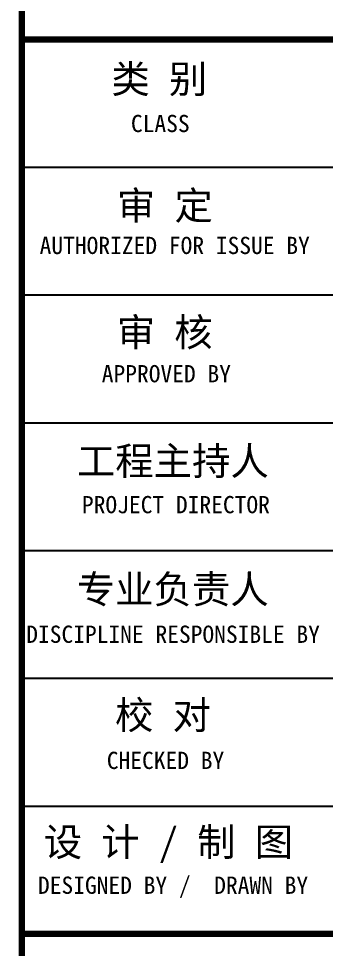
# Model space of a CAD drawing. Extents: x -522490 to 417652, y 450811 to 1108047.
# Drawn here: x 396121 to 398159, y 934643 to 940829 of the extents above; entities that cross this region are included whole.
import ezdxf

# ---------------------------------------------------------------- set-up
doc = ezdxf.new("R2010")
doc.units = 0
doc.header["$LTSCALE"] = 1000
doc.header["$MEASUREMENT"] = 0
doc.layers.add('PUB_TEXT', color=7, linetype='Continuous')
doc.layers.add('PUB_TITLE', color=4, linetype='Continuous')
doc.styles.add('TQ', font='')
doc.styles.get('TQ').set_extended_font_data('SimSun')

msp = doc.modelspace()

# ---------------------------------------------------------------- linework, layer by layer
at = {"layer": 'PUB_TITLE'}
for p, q in [((396142.5, 939840.5), (401752.5, 939840.5)), ((396142.5, 938990.5), (401752.5, 938990.5)), ((396142.5, 938140.5), (401752.5, 938140.5)), ((396142.5, 937290.5), (401752.5, 937290.5)), ((396142.5, 936440.5), (401752.5, 936440.5)), ((396142.5, 935590.5), (401752.5, 935590.5)), ((396142.5, 934740.5), (401752.5, 934740.5))]:
    msp.add_line(p, q, dxfattribs=at)
at = {"layer": 'PUB_TITLE', "lineweight": 40, "const_width": 42.5}
for points in [[(396142.5, 964968.5), (396142.5, 924968.5)], [(396142.5, 940690.5), (401752.5, 940690.5)], [(396142.5, 934740.5), (401752.5, 934740.5)]]:
    msp.add_lwpolyline(points, dxfattribs=at)

# ---------------------------------------------------------------- texts
at = {"layer": 'PUB_TEXT', "attachment_point": 1, "style": 'TQ'}
for s, insert, char_height, width in [('类 别', (396737.5, 940520.5), 187, 1111.8), ('CLASS', (396867.4, 940188.3), 114.75, 2399.55), ('审 定', (396774.6, 939678.3), 187, 805.34), ('AUTHORIZED FOR ISSUE BY', (396260.7, 939377.1), 114.75, 2399.55), ('审 核', (396773, 938835.8), 187, 1427.856), ('APPROVED BY', (396673.5, 938523.9), 114.75, 2399.55), ('工程主持人', (396508.3, 937979), 187, 1739.562), ('PROJECT DIRECTOR', (396541.8, 937652.8), 114.75, 2399.55), ('专业负责人', (396507.5, 937125.7), 187, 1661.535), ('DISCIPLINE RESPONSIBLE BY', (396171.7, 936790.7), 114.75, 2399.55), ('校 对', (396761.6, 936289.1), 187, 2006.142), ('CHECKED BY', (396707, 935951.5), 114.75, 2399.55), ('设 计 / 制 图', (396288.4, 935444.7), 187, 2576.963), ('DESIGNED BY /  DRAWN BY', (396249.7, 935121.1), 114.75, 2399.55)]:
    msp.add_mtext(s, dxfattribs=dict(at, insert=insert, char_height=char_height, width=width))

doc.saveas('drawing.dxf')
